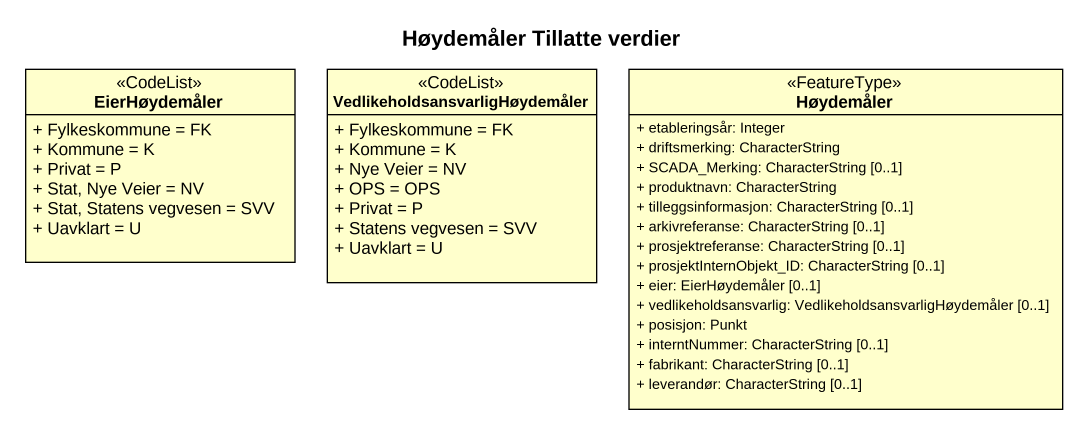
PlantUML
@startuml
title Høydemåler Tillatte verdier
hide circle
hide empty members
skinparam classAttributeIconSize 0
class EierHøydemåler <<CodeList>> {
  + Fylkeskommune = FK
  + Kommune = K
  + Privat = P
  + Stat, Nye Veier = NV
  + Stat, Statens vegvesen = SVV
  + Uavklart = U
}
class "VedlikeholdsansvarligHøydemåler" as VedlikeholdsansvarligHøydemå <<CodeList>> {
  + Fylkeskommune = FK
  + Kommune = K
  + Nye Veier = NV
  + OPS = OPS
  + Privat = P
  + Statens vegvesen = SVV
  + Uavklart = U
}
class Høydemåler <<FeatureType>> {
  + etableringsår: Integer
  + driftsmerking: CharacterString
  + SCADA_Merking: CharacterString [0..1]
  + produktnavn: CharacterString
  + tilleggsinformasjon: CharacterString [0..1]
  + arkivreferanse: CharacterString [0..1]
  + prosjektreferanse: CharacterString [0..1]
  + prosjektInternObjekt_ID: CharacterString [0..1]
  + eier: EierHøydemåler [0..1]
  + vedlikeholdsansvarlig: VedlikeholdsansvarligHøydemåler [0..1]
  + posisjon: Punkt
  + interntNummer: CharacterString [0..1]
  + fabrikant: CharacterString [0..1]
  + leverandør: CharacterString [0..1]
}
@enduml
